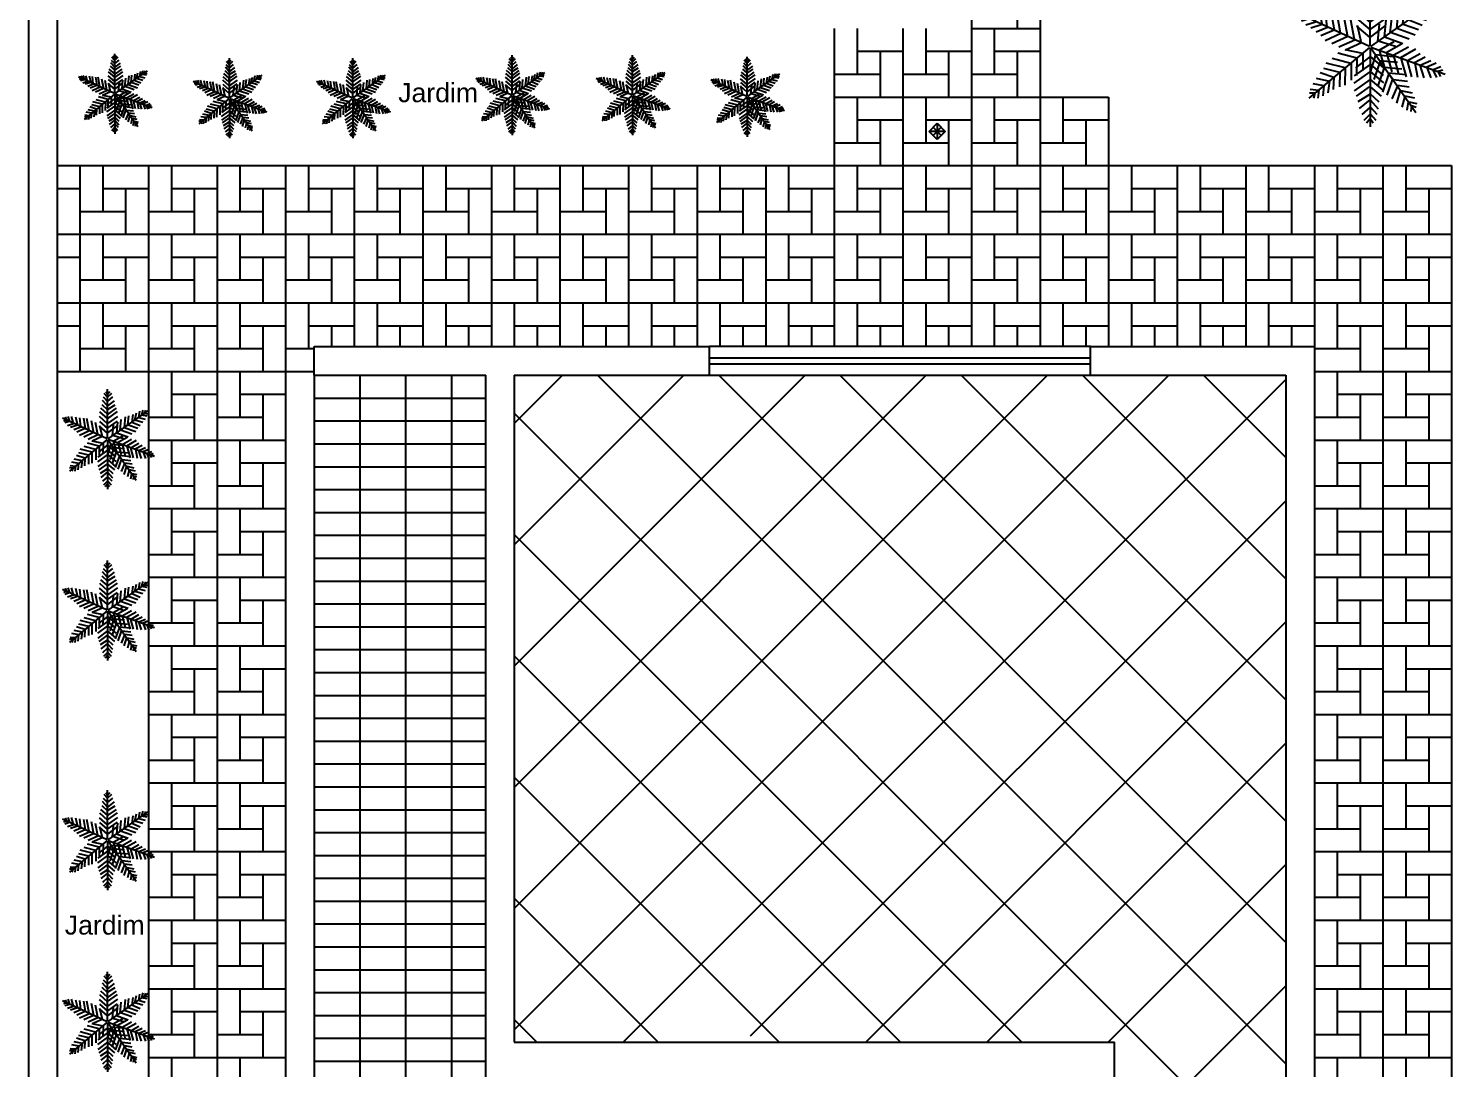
# Model space of a CAD drawing. Extents: x -98.9 to -54.6, y -7.8 to 20.6.
# Drawn here: x -97.09 to -89.62, y 9.03 to 14.49 of the extents above; entities that cross this region are included whole.
import ezdxf

# ---------------------------------------------------------------- set-up
doc = ezdxf.new("R2010")
doc.units = 0
doc.header["$LTSCALE"] = 35
doc.header["$MEASUREMENT"] = 0
doc.layers.get('0').update_dxf_attribs({"linetype": 'CONTINUOUS'})
for name, color, linetype in [('ALVENARIA', 4, 'CONTINUOUS'), ('ARBUSTO', 7, 'CONTINUOUS'), ('ESQUADRIA', 1, 'CONTINUOUS'), ('ESQUADRIA2', 3, 'CONTINUOUS'), ('MURO', 1, 'CONTINUOUS'), ('PISO', 9, 'CONTINUOUS'), ('PISODEC', 8, 'CONTINUOUS'), ('SOLEIRAS', 9, 'CONTINUOUS'), ('TEXTO_01', 1, 'CONTINUOUS'), ('VEGETAÇÃO', 92, 'CONTINUOUS')]:
    doc.layers.add(name, color=color, linetype=linetype)
doc.styles.add('COMODOS', font='arial.ttf')

# ---------------------------------------------------------------- blocks, each defined once
blk = doc.blocks.new('LEAF', base_point=(3271.7, 2217.8))
for p, q in [((3271.7, 2215.2), (3271.7, 1979.5)), ((3271.8, 2165.8), (3224.3, 2131.8)), ((3229.1, 2155.6), (3271.8, 2188.4)), ((3271.8, 2189.5), (3311.3, 2155.6)), ((3271.8, 2188.4), (3271.8, 2187.2)), ((3311.3, 2133), (3271.8, 2166.9)), ((3224.3, 2109.2), (3271.8, 2143.1)), ((3271.8, 2144.3), (3311.3, 2110.4)), ((3271.8, 2120.5), (3224.3, 2086.6)), ((3230.6, 2070.8), (3270.2, 2099.1)), ((3271.8, 2121.7), (3271.8, 2099.1)), ((3271.8, 2121.7), (3271.8, 2121.7)), ((3311.3, 2087.8), (3271.8, 2121.7)), ((3271.8, 2099.1), (3304.2, 2070.8)), ((3271.8, 2076.5), (3235.4, 2053.8)), ((3240.1, 2034.6), (3271.8, 2059.5)), ((3271.8, 2038), (3246.5, 2016.5)), ((3298.7, 2052.7), (3271.8, 2077.6)), ((3271.8, 2059.5), (3295.5, 2033.5)), ((3272.6, 2038), (3272.6, 2036.9)), ((3293.1, 2016.5), (3272.6, 2038)), ((3253.6, 1999.6), (3271.8, 2017.7)), ((3271.8, 2003), (3260.7, 1990.5)), ((3280.5, 1990.5), (3271.8, 2003)), ((3272.6, 2017.7), (3288.4, 1999.6))]:
    blk.add_line(p, q)
blk = doc.blocks.new('ARV5')
at = {"layer": 'ARBUSTO', "xscale": 0.00234666432, "yscale": 0.00234666432, "zscale": 0.003555552}
for rotation in [179.9999999999999, 244.9999999999999, 125, 309.9999999999999, 34.99999999999999, 69.99999999999999]:
    blk.add_blockref('LEAF', (0, -0.0061), dxfattribs=dict(at, rotation=rotation))
blk.add_blockref('LEAF', (0, -0.0061), dxfattribs=at)

msp = doc.modelspace()

# ---------------------------------------------------------------- linework, layer by layer
at = {"layer": 'ALVENARIA'}
for p, q in [((-95.5926, 12.8205), (-93.5176, 12.8205)), ((-95.5926, 12.6705), (-95.5926, 12.8205)), ((-93.5176, 12.6705), (-93.5176, 12.8205)), ((-91.5176, 12.8205), (-90.3426, 12.8205)), ((-91.5176, 12.6705), (-91.5176, 12.8205)), ((-90.3426, 12.8205), (-90.3426, 6.2705)), ((-95.5926, 12.6705), (-94.6926, 12.6705)), ((-94.6926, 8.8205), (-94.6926, 12.6705)), ((-94.5426, 12.6705), (-93.5176, 12.6705)), ((-94.5426, 12.6705), (-94.5426, 9.1705)), ((-91.5176, 12.6705), (-90.4926, 12.6705)), ((-90.4926, 12.6705), (-90.4926, 6.2705)), ((-94.5426, 9.1705), (-91.3926, 9.1705)), ((-91.3926, 8.9205), (-91.3926, 9.1705))]:
    msp.add_line(p, q, dxfattribs=at)
at = {"layer": 'ESQUADRIA'}
for p, q in [((-91.5176, 12.7605), (-93.5176, 12.7605)), ((-93.5176, 12.7305), (-91.5176, 12.7305))]:
    msp.add_line(p, q, dxfattribs=at)
at = {"layer": 'ESQUADRIA2'}
for p, q in [((-91.5176, 12.8205), (-93.5176, 12.8205)), ((-93.5176, 12.6705), (-91.5176, 12.6705))]:
    msp.add_line(p, q, dxfattribs=at)
at = {"layer": 'MURO', "ltscale": 0.035}
for p, q in [((-97.0926, 14.8219), (-97.0926, 2.3205)), ((-96.9426, 14.8219), (-96.9426, 2.3205))]:
    msp.add_line(p, q, dxfattribs=at)
at = {"layer": 'PISO', "ltscale": 0.035}
for p, q in [((-94.5426, 9.2348), (-91.1069, 12.6705)), ((-94.5426, 9.8712), (-91.7433, 12.6705)), ((-94.5426, 10.5076), (-92.3797, 12.6705)), ((-94.5426, 11.144), (-93.0161, 12.6705)), ((-94.5426, 11.7804), (-93.6525, 12.6705)), ((-94.5426, 12.4168), (-94.2889, 12.6705)), ((-94.1058, 12.6705), (-90.4926, 9.0572)), ((-93.9705, 9.1705), (-90.4926, 12.6484)), ((-93.4694, 12.6705), (-90.4926, 9.6936)), ((-92.833, 12.6705), (-90.4926, 10.33)), ((-92.1966, 12.6705), (-90.4926, 10.9664)), ((-91.5603, 12.6705), (-90.4926, 11.6028)), ((-90.9239, 12.6705), (-90.4926, 12.2392)), ((-94.5426, 12.4708), (-90.4926, 8.4208)), ((-93.3018, 9.2028), (-90.4926, 12.012)), ((-94.5426, 11.8344), (-91.8786, 9.1705)), ((-92.6977, 9.1705), (-90.4926, 11.3756)), ((-94.5426, 11.198), (-92.515, 9.1705)), ((-92.0613, 9.1705), (-90.4926, 10.7392)), ((-94.5426, 10.5616), (-93.1514, 9.1705)), ((-91.4249, 9.1705), (-90.4926, 10.1028)), ((-94.5426, 9.9252), (-93.7878, 9.1705)), ((-91.3926, 8.5664), (-90.4926, 9.4664)), ((-94.5426, 9.2888), (-94.4242, 9.1705))]:
    msp.add_line(p, q, dxfattribs=at)
at = {"layer": 'PISODEC', "ltscale": 0.035}
for p, q in [((-92.365, 13.9505), (-92.3226, 13.9929)), ((-92.3226, 13.9505), (-92.3438, 13.9717)), ((-92.3226, 13.9929), (-92.3226, 13.908)), ((-92.3226, 13.9929), (-92.2802, 13.9505)), ((-92.3226, 13.9505), (-92.3014, 13.9717)), ((-92.2802, 13.9505), (-92.365, 13.9505)), ((-92.3226, 13.908), (-92.365, 13.9505)), ((-92.3226, 13.9505), (-92.3438, 13.9293)), ((-92.2802, 13.9505), (-92.3226, 13.908)), ((-92.3226, 13.9505), (-92.3014, 13.9293))]:
    msp.add_line(p, q, dxfattribs=at)
at = {"layer": 'SOLEIRAS', "ltscale": 0.035}
for p, q in [((-92.1426, 14.8505), (-92.1426, 14.4905)), ((-91.7826, 14.8505), (-91.7826, 14.4905)), ((-91.9026, 14.7305), (-91.9026, 14.4905)), ((-92.8626, 14.4905), (-92.8626, 14.1305)), ((-92.7426, 14.4905), (-92.7426, 14.2505)), ((-92.5026, 14.4905), (-92.5026, 14.1305)), ((-92.3826, 14.4905), (-92.3826, 14.2505)), ((-92.1426, 14.4905), (-92.1426, 14.1305)), ((-92.1426, 14.4905), (-91.7826, 14.4905)), ((-92.0226, 14.4905), (-92.0226, 14.2505)), ((-91.7826, 14.4905), (-91.7826, 14.1305)), ((-92.7426, 14.3705), (-92.5026, 14.3705)), ((-92.6226, 14.3705), (-92.6226, 14.1305)), ((-92.3826, 14.3705), (-92.1426, 14.3705)), ((-92.2626, 14.3705), (-92.2626, 14.1305)), ((-92.0226, 14.3705), (-91.7826, 14.3705)), ((-91.9026, 14.3705), (-91.9026, 14.1305)), ((-92.8626, 14.2505), (-92.6226, 14.2505)), ((-92.5026, 14.2505), (-92.2626, 14.2505)), ((-92.1426, 14.2505), (-91.9026, 14.2505)), ((-92.8626, 14.1305), (-92.5026, 14.1305)), ((-92.8626, 14.1305), (-92.8626, 13.7705)), ((-92.7426, 14.1305), (-92.7426, 13.8905)), ((-92.5026, 14.1305), (-92.1426, 14.1305)), ((-92.5026, 14.1305), (-92.5026, 13.7705)), ((-92.3826, 14.1305), (-92.3826, 13.8905)), ((-92.1426, 14.1305), (-92.1426, 13.7705)), ((-92.1426, 14.1305), (-91.7826, 14.1305)), ((-92.0226, 14.1305), (-92.0226, 13.8905)), ((-91.7826, 14.1305), (-91.4226, 14.1305)), ((-91.7826, 14.1305), (-91.7826, 13.7705)), ((-91.6626, 14.1305), (-91.6626, 13.8905)), ((-91.4226, 14.1305), (-91.4226, 13.7705)), ((-92.7426, 14.0105), (-92.5026, 14.0105)), ((-92.6226, 14.0105), (-92.6226, 13.7705)), ((-92.3826, 14.0105), (-92.1426, 14.0105)), ((-92.2626, 14.0105), (-92.2626, 13.7705)), ((-92.0226, 14.0105), (-91.7826, 14.0105)), ((-91.9026, 14.0105), (-91.9026, 13.7705)), ((-91.6626, 14.0105), (-91.4226, 14.0105)), ((-91.5426, 14.0105), (-91.5426, 13.7705)), ((-92.8626, 13.8905), (-92.6226, 13.8905)), ((-92.5026, 13.8905), (-92.2626, 13.8905)), ((-92.1426, 13.8905), (-91.9026, 13.8905)), ((-91.7826, 13.8905), (-91.5426, 13.8905)), ((-96.9426, 13.7705), (-96.8226, 13.7705)), ((-96.8226, 13.7705), (-96.8226, 13.4105)), ((-96.8226, 13.7705), (-96.4626, 13.7705)), ((-96.7026, 13.7705), (-96.7026, 13.5305)), ((-96.4626, 13.7705), (-96.1026, 13.7705)), ((-96.4626, 13.7705), (-96.4626, 13.4105)), ((-96.3426, 13.7705), (-96.3426, 13.5305)), ((-96.1026, 13.7705), (-96.1026, 13.4105)), ((-96.1026, 13.7705), (-95.7426, 13.7705)), ((-95.9826, 13.7705), (-95.9826, 13.5305)), ((-95.7426, 13.7705), (-95.3826, 13.7705)), ((-95.7426, 13.7705), (-95.7426, 13.4105)), ((-95.6226, 13.7705), (-95.6226, 13.5305)), ((-95.3826, 13.7705), (-95.3826, 13.4105)), ((-95.3826, 13.7705), (-95.0226, 13.7705)), ((-95.2626, 13.7705), (-95.2626, 13.5305)), ((-95.0226, 13.7705), (-94.6626, 13.7705)), ((-95.0226, 13.7705), (-95.0226, 13.4105)), ((-94.9026, 13.7705), (-94.9026, 13.5305)), ((-94.6626, 13.7705), (-94.6626, 13.4105)), ((-94.6626, 13.7705), (-94.3026, 13.7705)), ((-94.5426, 13.7705), (-94.5426, 13.5305)), ((-94.3026, 13.7705), (-93.9426, 13.7705)), ((-94.3026, 13.7705), (-94.3026, 13.4105)), ((-94.1826, 13.7705), (-94.1826, 13.5305)), ((-93.9426, 13.7705), (-93.9426, 13.4105)), ((-93.9426, 13.7705), (-93.5826, 13.7705)), ((-93.8226, 13.7705), (-93.8226, 13.5305)), ((-93.5826, 13.7705), (-93.2226, 13.7705)), ((-93.5826, 13.7705), (-93.5826, 13.4105)), ((-93.4626, 13.7705), (-93.4626, 13.5305)), ((-93.2226, 13.7705), (-93.2226, 13.4105)), ((-93.2226, 13.7705), (-92.8626, 13.7705)), ((-93.1026, 13.7705), (-93.1026, 13.5305)), ((-92.8626, 13.7705), (-92.5026, 13.7705)), ((-92.8626, 13.7705), (-92.8626, 13.4105)), ((-92.7426, 13.7705), (-92.7426, 13.5305)), ((-92.5026, 13.7705), (-92.5026, 13.4105)), ((-92.5026, 13.7705), (-92.1426, 13.7705)), ((-92.3826, 13.7705), (-92.3826, 13.5305)), ((-92.1426, 13.7705), (-91.7826, 13.7705)), ((-92.1426, 13.7705), (-92.1426, 13.4105)), ((-92.0226, 13.7705), (-92.0226, 13.5305)), ((-91.7826, 13.7705), (-91.7826, 13.4105)), ((-91.7826, 13.7705), (-91.4226, 13.7705)), ((-91.6626, 13.7705), (-91.6626, 13.5305)), ((-91.4226, 13.7705), (-91.0626, 13.7705)), ((-91.4226, 13.7705), (-91.4226, 13.4105)), ((-91.3026, 13.7705), (-91.3026, 13.5305)), ((-91.0626, 13.7705), (-91.0626, 13.4105)), ((-91.0626, 13.7705), (-90.7026, 13.7705)), ((-90.9426, 13.7705), (-90.9426, 13.5305)), ((-90.7026, 13.7705), (-90.3426, 13.7705)), ((-90.7026, 13.7705), (-90.7026, 13.4105)), ((-90.5826, 13.7705), (-90.5826, 13.5305)), ((-90.3426, 13.7705), (-89.9826, 13.7705)), ((-90.3426, 13.7705), (-90.3426, 13.4105)), ((-90.2226, 13.7705), (-90.2226, 13.5305)), ((-89.9826, 13.7705), (-89.9826, 13.4105)), ((-89.9826, 13.7705), (-89.6226, 13.7705)), ((-89.8626, 13.7705), (-89.8626, 13.5305)), ((-89.6226, 13.7705), (-89.6226, 13.4105)), ((-96.9426, 13.6505), (-96.8226, 13.6505)), ((-96.7026, 13.6505), (-96.4626, 13.6505)), ((-96.5826, 13.6505), (-96.5826, 13.4105)), ((-96.3426, 13.6505), (-96.1026, 13.6505)), ((-96.2226, 13.6505), (-96.2226, 13.4105)), ((-95.9826, 13.6505), (-95.7426, 13.6505)), ((-95.8626, 13.6505), (-95.8626, 13.4105)), ((-95.6226, 13.6505), (-95.3826, 13.6505)), ((-95.5026, 13.6505), (-95.5026, 13.4105)), ((-95.2626, 13.6505), (-95.0226, 13.6505)), ((-95.1426, 13.6505), (-95.1426, 13.4105)), ((-94.9026, 13.6505), (-94.6626, 13.6505)), ((-94.7826, 13.6505), (-94.7826, 13.4105)), ((-94.5426, 13.6505), (-94.3026, 13.6505)), ((-94.4226, 13.6505), (-94.4226, 13.4105)), ((-94.1826, 13.6505), (-93.9426, 13.6505)), ((-94.0626, 13.6505), (-94.0626, 13.4105)), ((-93.8226, 13.6505), (-93.5826, 13.6505)), ((-93.7026, 13.6505), (-93.7026, 13.4105)), ((-93.4626, 13.6505), (-93.2226, 13.6505)), ((-93.3426, 13.6505), (-93.3426, 13.4105)), ((-93.1026, 13.6505), (-92.8626, 13.6505)), ((-92.9826, 13.6505), (-92.9826, 13.4105)), ((-92.7426, 13.6505), (-92.5026, 13.6505)), ((-92.6226, 13.6505), (-92.6226, 13.4105)), ((-92.3826, 13.6505), (-92.1426, 13.6505)), ((-92.2626, 13.6505), (-92.2626, 13.4105)), ((-92.0226, 13.6505), (-91.7826, 13.6505)), ((-91.9026, 13.6505), (-91.9026, 13.4105)), ((-91.6626, 13.6505), (-91.4226, 13.6505)), ((-91.5426, 13.6505), (-91.5426, 13.4105)), ((-91.3026, 13.6505), (-91.0626, 13.6505)), ((-91.1826, 13.6505), (-91.1826, 13.4105)), ((-90.9426, 13.6505), (-90.7026, 13.6505)), ((-90.8226, 13.6505), (-90.8226, 13.4105)), ((-90.5826, 13.6505), (-90.3426, 13.6505)), ((-90.4626, 13.6505), (-90.4626, 13.4105)), ((-90.2226, 13.6505), (-89.9826, 13.6505)), ((-90.1026, 13.6505), (-90.1026, 13.4105)), ((-89.8626, 13.6505), (-89.6226, 13.6505)), ((-89.7426, 13.6505), (-89.7426, 13.4105)), ((-96.8226, 13.5305), (-96.5826, 13.5305)), ((-96.4626, 13.5305), (-96.2226, 13.5305)), ((-96.1026, 13.5305), (-95.8626, 13.5305)), ((-95.7426, 13.5305), (-95.5026, 13.5305)), ((-95.3826, 13.5305), (-95.1426, 13.5305)), ((-95.0226, 13.5305), (-94.7826, 13.5305)), ((-94.6626, 13.5305), (-94.4226, 13.5305)), ((-94.3026, 13.5305), (-94.0626, 13.5305)), ((-93.9426, 13.5305), (-93.7026, 13.5305)), ((-93.5826, 13.5305), (-93.3426, 13.5305)), ((-93.2226, 13.5305), (-92.9826, 13.5305)), ((-92.8626, 13.5305), (-92.6226, 13.5305)), ((-92.5026, 13.5305), (-92.2626, 13.5305)), ((-92.1426, 13.5305), (-91.9026, 13.5305)), ((-91.7826, 13.5305), (-91.5426, 13.5305)), ((-91.4226, 13.5305), (-91.1826, 13.5305)), ((-91.0626, 13.5305), (-90.8226, 13.5305)), ((-90.7026, 13.5305), (-90.4626, 13.5305)), ((-90.3426, 13.5305), (-90.1026, 13.5305)), ((-89.9826, 13.5305), (-89.7426, 13.5305)), ((-96.9426, 13.4105), (-96.8226, 13.4105)), ((-96.8226, 13.4105), (-96.8226, 13.0505)), ((-96.8226, 13.4105), (-96.4626, 13.4105)), ((-96.7026, 13.4105), (-96.7026, 13.1705)), ((-96.4626, 13.4105), (-96.1026, 13.4105)), ((-96.4626, 13.4105), (-96.4626, 13.0505)), ((-96.3426, 13.4105), (-96.3426, 13.1705)), ((-96.1026, 13.4105), (-96.1026, 13.0505)), ((-96.1026, 13.4105), (-95.7426, 13.4105)), ((-95.9826, 13.4105), (-95.9826, 13.1705)), ((-95.7426, 13.4105), (-95.3826, 13.4105)), ((-95.7426, 13.4105), (-95.7426, 13.0505)), ((-95.6226, 13.4105), (-95.6226, 13.1705)), ((-95.3826, 13.4105), (-95.3826, 13.0505)), ((-95.3826, 13.4105), (-95.0226, 13.4105)), ((-95.2626, 13.4105), (-95.2626, 13.1705)), ((-95.0226, 13.4105), (-94.6626, 13.4105)), ((-95.0226, 13.4105), (-95.0226, 13.0505)), ((-94.9026, 13.4105), (-94.9026, 13.1705)), ((-94.6626, 13.4105), (-94.6626, 13.0505)), ((-94.6626, 13.4105), (-94.3026, 13.4105)), ((-94.5426, 13.4105), (-94.5426, 13.1705)), ((-94.3026, 13.4105), (-93.9426, 13.4105)), ((-94.3026, 13.4105), (-94.3026, 13.0505)), ((-94.1826, 13.4105), (-94.1826, 13.1705)), ((-93.9426, 13.4105), (-93.9426, 13.0505)), ((-93.9426, 13.4105), (-93.5826, 13.4105)), ((-93.8226, 13.4105), (-93.8226, 13.1705)), ((-93.5826, 13.4105), (-93.2226, 13.4105)), ((-93.5826, 13.4105), (-93.5826, 13.0505)), ((-93.4626, 13.4105), (-93.4626, 13.1705)), ((-93.2226, 13.4105), (-93.2226, 13.0505)), ((-93.2226, 13.4105), (-92.8626, 13.4105)), ((-93.1026, 13.4105), (-93.1026, 13.1705)), ((-92.8626, 13.4105), (-92.5026, 13.4105)), ((-92.8626, 13.4105), (-92.8626, 13.0505)), ((-92.7426, 13.4105), (-92.7426, 13.1705)), ((-92.5026, 13.4105), (-92.5026, 13.0505)), ((-92.5026, 13.4105), (-92.1426, 13.4105)), ((-92.3826, 13.4105), (-92.3826, 13.1705)), ((-92.1426, 13.4105), (-91.7826, 13.4105)), ((-92.1426, 13.4105), (-92.1426, 13.0505)), ((-92.0226, 13.4105), (-92.0226, 13.1705)), ((-91.7826, 13.4105), (-91.7826, 13.0505)), ((-91.7826, 13.4105), (-91.4226, 13.4105)), ((-91.6626, 13.4105), (-91.6626, 13.1705)), ((-91.4226, 13.4105), (-91.0626, 13.4105)), ((-91.4226, 13.4105), (-91.4226, 13.0505)), ((-91.3026, 13.4105), (-91.3026, 13.1705)), ((-91.0626, 13.4105), (-91.0626, 13.0505)), ((-91.0626, 13.4105), (-90.7026, 13.4105)), ((-90.9426, 13.4105), (-90.9426, 13.1705)), ((-90.7026, 13.4105), (-90.3426, 13.4105)), ((-90.7026, 13.4105), (-90.7026, 13.0505)), ((-90.5826, 13.4105), (-90.5826, 13.1705)), ((-90.3426, 13.4105), (-89.9826, 13.4105)), ((-90.3426, 13.4105), (-90.3426, 13.0505)), ((-90.2226, 13.4105), (-90.2226, 13.1705)), ((-89.9826, 13.4105), (-89.9826, 13.0505)), ((-89.9826, 13.4105), (-89.6226, 13.4105)), ((-89.8626, 13.4105), (-89.8626, 13.1705)), ((-89.6226, 13.4105), (-89.6226, 13.0505)), ((-96.9426, 13.2905), (-96.8226, 13.2905)), ((-96.7026, 13.2905), (-96.4626, 13.2905)), ((-96.5826, 13.2905), (-96.5826, 13.0505)), ((-96.3426, 13.2905), (-96.1026, 13.2905)), ((-96.2226, 13.2905), (-96.2226, 13.0505)), ((-95.9826, 13.2905), (-95.7426, 13.2905)), ((-95.8626, 13.2905), (-95.8626, 13.0505)), ((-95.6226, 13.2905), (-95.3826, 13.2905)), ((-95.5026, 13.2905), (-95.5026, 13.0505)), ((-95.2626, 13.2905), (-95.0226, 13.2905)), ((-95.1426, 13.2905), (-95.1426, 13.0505)), ((-94.9026, 13.2905), (-94.6626, 13.2905)), ((-94.7826, 13.2905), (-94.7826, 13.0505)), ((-94.5426, 13.2905), (-94.3026, 13.2905)), ((-94.4226, 13.2905), (-94.4226, 13.0505)), ((-94.1826, 13.2905), (-93.9426, 13.2905)), ((-94.0626, 13.2905), (-94.0626, 13.0505)), ((-93.8226, 13.2905), (-93.5826, 13.2905)), ((-93.7026, 13.2905), (-93.7026, 13.0505)), ((-93.4626, 13.2905), (-93.2226, 13.2905)), ((-93.3426, 13.2905), (-93.3426, 13.0505)), ((-93.1026, 13.2905), (-92.8626, 13.2905)), ((-92.9826, 13.2905), (-92.9826, 13.0505)), ((-92.7426, 13.2905), (-92.5026, 13.2905)), ((-92.6226, 13.2905), (-92.6226, 13.0505)), ((-92.3826, 13.2905), (-92.1426, 13.2905)), ((-92.2626, 13.2905), (-92.2626, 13.0505)), ((-92.0226, 13.2905), (-91.7826, 13.2905)), ((-91.9026, 13.2905), (-91.9026, 13.0505)), ((-91.6626, 13.2905), (-91.4226, 13.2905)), ((-91.5426, 13.2905), (-91.5426, 13.0505)), ((-91.3026, 13.2905), (-91.0626, 13.2905)), ((-91.1826, 13.2905), (-91.1826, 13.0505)), ((-90.9426, 13.2905), (-90.7026, 13.2905)), ((-90.8226, 13.2905), (-90.8226, 13.0505)), ((-90.5826, 13.2905), (-90.3426, 13.2905)), ((-90.4626, 13.2905), (-90.4626, 13.0505)), ((-90.2226, 13.2905), (-89.9826, 13.2905)), ((-90.1026, 13.2905), (-90.1026, 13.0505)), ((-89.8626, 13.2905), (-89.6226, 13.2905)), ((-89.7426, 13.2905), (-89.7426, 13.0505)), ((-96.8226, 13.1705), (-96.5826, 13.1705)), ((-96.4626, 13.1705), (-96.2226, 13.1705)), ((-96.1026, 13.1705), (-95.8626, 13.1705)), ((-95.7426, 13.1705), (-95.5026, 13.1705)), ((-95.3826, 13.1705), (-95.1426, 13.1705)), ((-95.0226, 13.1705), (-94.7826, 13.1705)), ((-94.6626, 13.1705), (-94.4226, 13.1705)), ((-94.3026, 13.1705), (-94.0626, 13.1705)), ((-93.9426, 13.1705), (-93.7026, 13.1705)), ((-93.5826, 13.1705), (-93.3426, 13.1705)), ((-93.2226, 13.1705), (-92.9826, 13.1705)), ((-92.8626, 13.1705), (-92.6226, 13.1705)), ((-92.5026, 13.1705), (-92.2626, 13.1705)), ((-92.1426, 13.1705), (-91.9026, 13.1705)), ((-91.7826, 13.1705), (-91.5426, 13.1705)), ((-91.4226, 13.1705), (-91.1826, 13.1705)), ((-91.0626, 13.1705), (-90.8226, 13.1705)), ((-90.7026, 13.1705), (-90.4626, 13.1705)), ((-90.3426, 13.1705), (-90.1026, 13.1705)), ((-89.9826, 13.1705), (-89.7426, 13.1705)), ((-96.9426, 13.0505), (-96.8226, 13.0505)), ((-96.8226, 13.0505), (-96.8226, 12.6905)), ((-96.8226, 13.0505), (-96.4626, 13.0505)), ((-96.7026, 13.0505), (-96.7026, 12.8105)), ((-96.4626, 13.0505), (-96.1026, 13.0505)), ((-96.4626, 13.0505), (-96.4626, 12.6905)), ((-96.3426, 13.0505), (-96.3426, 12.8105)), ((-96.1026, 13.0505), (-96.1026, 12.6905)), ((-96.1026, 13.0505), (-95.7426, 13.0505)), ((-95.9826, 13.0505), (-95.9826, 12.8105)), ((-95.7426, 13.0505), (-95.3826, 13.0505)), ((-95.7426, 13.0505), (-95.7426, 12.6905)), ((-95.6226, 13.0505), (-95.6226, 12.8105)), ((-95.3826, 13.0505), (-95.3826, 12.8205)), ((-95.3826, 13.0505), (-95.0226, 13.0505)), ((-95.2626, 13.0505), (-95.2626, 12.8205)), ((-95.0226, 13.0505), (-94.6626, 13.0505)), ((-95.0226, 13.0505), (-95.0226, 12.8205)), ((-94.9026, 13.0505), (-94.9026, 12.8205)), ((-94.6626, 13.0505), (-94.6626, 12.8205)), ((-94.6626, 13.0505), (-94.3026, 13.0505)), ((-94.5426, 13.0505), (-94.5426, 12.8205)), ((-94.3026, 13.0505), (-93.9426, 13.0505)), ((-94.3026, 13.0505), (-94.3026, 12.8205)), ((-94.1826, 13.0505), (-94.1826, 12.8205)), ((-93.9426, 13.0505), (-93.9426, 12.8205)), ((-93.9426, 13.0505), (-93.5826, 13.0505)), ((-93.8226, 13.0505), (-93.8226, 12.8205)), ((-93.5826, 13.0505), (-93.2226, 13.0505)), ((-93.5826, 13.0505), (-93.5826, 12.8205)), ((-93.4626, 13.0505), (-93.4626, 12.8205)), ((-93.2226, 13.0505), (-93.2226, 12.8205)), ((-93.2226, 13.0505), (-92.8626, 13.0505)), ((-93.1026, 13.0505), (-93.1026, 12.8205)), ((-92.8626, 13.0505), (-92.5026, 13.0505)), ((-92.8626, 13.0505), (-92.8626, 12.8205)), ((-92.7426, 13.0505), (-92.7426, 12.8205)), ((-92.5026, 13.0505), (-92.5026, 12.8205)), ((-92.5026, 13.0505), (-92.1426, 13.0505)), ((-92.3826, 13.0505), (-92.3826, 12.8205)), ((-92.1426, 13.0505), (-91.7826, 13.0505)), ((-92.1426, 13.0505), (-92.1426, 12.8205)), ((-92.0226, 13.0505), (-92.0226, 12.8205)), ((-91.7826, 13.0505), (-91.7826, 12.8205)), ((-91.7826, 13.0505), (-91.4226, 13.0505)), ((-91.6626, 13.0505), (-91.6626, 12.8205)), ((-91.4226, 13.0505), (-91.0626, 13.0505)), ((-91.4226, 13.0505), (-91.4226, 12.8205)), ((-91.3026, 13.0505), (-91.3026, 12.8205)), ((-91.0626, 13.0505), (-91.0626, 12.8205)), ((-91.0626, 13.0505), (-90.7026, 13.0505)), ((-90.9426, 13.0505), (-90.9426, 12.8205)), ((-90.7026, 13.0505), (-90.3426, 13.0505)), ((-90.7026, 13.0505), (-90.7026, 12.8205)), ((-90.5826, 13.0505), (-90.5826, 12.8205)), ((-90.3426, 13.0505), (-89.9826, 13.0505)), ((-90.3426, 13.0505), (-90.3426, 12.8205)), ((-90.2226, 13.0505), (-90.2226, 12.8105)), ((-89.9826, 13.0505), (-89.9826, 12.6905)), ((-89.9826, 13.0505), (-89.6226, 13.0505)), ((-89.8626, 13.0505), (-89.8626, 12.8105)), ((-89.6226, 13.0505), (-89.6226, 12.6905)), ((-96.9426, 12.9305), (-96.8226, 12.9305)), ((-96.7026, 12.9305), (-96.4626, 12.9305)), ((-96.5826, 12.9305), (-96.5826, 12.6905)), ((-96.3426, 12.9305), (-96.1026, 12.9305)), ((-96.2226, 12.9305), (-96.2226, 12.6905)), ((-95.9826, 12.9305), (-95.7426, 12.9305)), ((-95.8626, 12.9305), (-95.8626, 12.6905)), ((-95.6226, 12.9305), (-95.3826, 12.9305)), ((-95.5026, 12.9305), (-95.5026, 12.8205)), ((-95.2626, 12.9305), (-95.0226, 12.9305)), ((-95.1426, 12.9305), (-95.1426, 12.8205)), ((-94.9026, 12.9305), (-94.6626, 12.9305)), ((-94.7826, 12.9305), (-94.7826, 12.8205)), ((-94.5426, 12.9305), (-94.3026, 12.9305)), ((-94.4226, 12.9305), (-94.4226, 12.8205)), ((-94.1826, 12.9305), (-93.9426, 12.9305)), ((-94.0626, 12.9305), (-94.0626, 12.8205)), ((-93.8226, 12.9305), (-93.5826, 12.9305)), ((-93.7026, 12.9305), (-93.7026, 12.8205)), ((-93.4626, 12.9305), (-93.2226, 12.9305)), ((-93.3426, 12.9305), (-93.3426, 12.8205)), ((-93.1026, 12.9305), (-92.8626, 12.9305)), ((-92.9826, 12.9305), (-92.9826, 12.8205)), ((-92.7426, 12.9305), (-92.5026, 12.9305)), ((-92.6226, 12.9305), (-92.6226, 12.8205)), ((-92.3826, 12.9305), (-92.1426, 12.9305)), ((-92.2626, 12.9305), (-92.2626, 12.8205)), ((-92.0226, 12.9305), (-91.7826, 12.9305)), ((-91.9026, 12.9305), (-91.9026, 12.8205)), ((-91.6626, 12.9305), (-91.4226, 12.9305)), ((-91.5426, 12.9305), (-91.5426, 12.8205)), ((-91.3026, 12.9305), (-91.0626, 12.9305)), ((-91.1826, 12.9305), (-91.1826, 12.8205)), ((-90.9426, 12.9305), (-90.7026, 12.9305)), ((-90.8226, 12.9305), (-90.8226, 12.8205)), ((-90.5826, 12.9305), (-90.3426, 12.9305)), ((-90.4626, 12.9305), (-90.4626, 12.8205)), ((-90.2226, 12.9305), (-89.9826, 12.9305)), ((-90.1026, 12.9305), (-90.1026, 12.6905)), ((-89.8626, 12.9305), (-89.6226, 12.9305)), ((-89.7426, 12.9305), (-89.7426, 12.6905)), ((-96.8226, 12.8105), (-96.5826, 12.8105)), ((-96.4626, 12.8105), (-96.2226, 12.8105)), ((-96.1026, 12.8105), (-95.8626, 12.8105)), ((-95.7426, 12.8105), (-95.5926, 12.8105)), ((-90.3426, 12.8105), (-90.1026, 12.8105)), ((-89.9826, 12.8105), (-89.7426, 12.8105)), ((-96.9426, 12.6905), (-96.8226, 12.6905)), ((-96.8226, 12.6905), (-96.4626, 12.6905)), ((-96.4626, 12.6905), (-96.1026, 12.6905)), ((-96.4626, 12.6905), (-96.4626, 12.3305)), ((-96.3426, 12.6905), (-96.3426, 12.4505)), ((-96.1026, 12.6905), (-95.7426, 12.6905)), ((-96.1026, 12.6905), (-96.1026, 12.3305)), ((-95.9826, 12.6905), (-95.9826, 12.4505)), ((-95.7426, 12.6905), (-95.5926, 12.6905)), ((-95.7426, 12.6905), (-95.7426, 12.3305)), ((-95.5926, 12.6705), (-95.5926, 2.3205)), ((-95.3526, 12.6705), (-95.3526, 2.3205)), ((-95.1126, 12.6705), (-95.1126, 2.3205)), ((-94.8726, 12.6705), (-94.8726, 2.3205)), ((-90.3426, 12.6905), (-89.9826, 12.6905)), ((-90.2226, 12.6905), (-90.2226, 12.4505)), ((-89.9826, 12.6905), (-89.9826, 12.3305)), ((-89.9826, 12.6905), (-89.6226, 12.6905)), ((-89.8626, 12.6905), (-89.8626, 12.4505)), ((-89.6226, 12.6905), (-89.6226, 12.3305)), ((-96.3426, 12.5705), (-96.1026, 12.5705)), ((-96.2226, 12.5705), (-96.2226, 12.3305)), ((-95.9826, 12.5705), (-95.7426, 12.5705)), ((-95.8626, 12.5705), (-95.8626, 12.3305)), ((-95.5926, 12.5505), (-94.6926, 12.5505)), ((-90.2226, 12.5705), (-89.9826, 12.5705)), ((-90.1026, 12.5705), (-90.1026, 12.3305)), ((-89.8626, 12.5705), (-89.6226, 12.5705)), ((-89.7426, 12.5705), (-89.7426, 12.3305)), ((-96.4626, 12.4505), (-96.2226, 12.4505)), ((-96.1026, 12.4505), (-95.8626, 12.4505)), ((-95.5926, 12.4305), (-94.6926, 12.4305)), ((-90.3426, 12.4505), (-90.1026, 12.4505)), ((-89.9826, 12.4505), (-89.7426, 12.4505)), ((-96.4626, 12.3305), (-96.4626, 11.9705)), ((-96.4626, 12.3305), (-96.1026, 12.3305)), ((-96.3426, 12.3305), (-96.3426, 12.0905)), ((-96.1026, 12.3305), (-95.7426, 12.3305)), ((-96.1026, 12.3305), (-96.1026, 11.9705)), ((-95.9826, 12.3305), (-95.9826, 12.0905)), ((-95.7426, 12.3305), (-95.7426, 11.9705)), ((-90.3426, 12.3305), (-89.9826, 12.3305)), ((-90.2226, 12.3305), (-90.2226, 12.0905)), ((-89.9826, 12.3305), (-89.6226, 12.3305)), ((-89.9826, 12.3305), (-89.9826, 11.9705)), ((-89.8626, 12.3305), (-89.8626, 12.0905)), ((-89.6226, 12.3305), (-89.6226, 11.9705)), ((-95.5926, 12.3105), (-94.6926, 12.3105)), ((-96.3426, 12.2105), (-96.1026, 12.2105)), ((-96.2226, 12.2105), (-96.2226, 11.9705)), ((-95.9826, 12.2105), (-95.7426, 12.2105)), ((-95.8626, 12.2105), (-95.8626, 11.9705)), ((-95.5926, 12.1905), (-94.6926, 12.1905)), ((-90.2226, 12.2105), (-89.9826, 12.2105)), ((-90.1026, 12.2105), (-90.1026, 11.9705)), ((-89.8626, 12.2105), (-89.6226, 12.2105)), ((-89.7426, 12.2105), (-89.7426, 11.9705)), ((-96.4626, 12.0905), (-96.2226, 12.0905)), ((-96.1026, 12.0905), (-95.8626, 12.0905)), ((-95.5926, 12.0705), (-94.6926, 12.0705)), ((-90.3426, 12.0905), (-90.1026, 12.0905)), ((-89.9826, 12.0905), (-89.7426, 12.0905)), ((-96.4626, 11.9705), (-96.1026, 11.9705)), ((-96.4626, 11.9705), (-96.4626, 11.6105)), ((-96.3426, 11.9705), (-96.3426, 11.7305)), ((-96.1026, 11.9705), (-95.7426, 11.9705)), ((-96.1026, 11.9705), (-96.1026, 11.6105)), ((-95.9826, 11.9705), (-95.9826, 11.7305)), ((-95.7426, 11.9705), (-95.7426, 11.6105)), ((-90.3426, 11.9705), (-89.9826, 11.9705)), ((-90.2226, 11.9705), (-90.2226, 11.7305)), ((-89.9826, 11.9705), (-89.6226, 11.9705)), ((-89.9826, 11.9705), (-89.9826, 11.6105)), ((-89.8626, 11.9705), (-89.8626, 11.7305)), ((-89.6226, 11.9705), (-89.6226, 11.6105)), ((-95.5926, 11.9505), (-94.6926, 11.9505)), ((-96.3426, 11.8505), (-96.1026, 11.8505)), ((-96.2226, 11.8505), (-96.2226, 11.6105)), ((-95.9826, 11.8505), (-95.7426, 11.8505)), ((-95.8626, 11.8505), (-95.8626, 11.6105)), ((-95.5926, 11.8305), (-94.6926, 11.8305)), ((-90.2226, 11.8505), (-89.9826, 11.8505)), ((-90.1026, 11.8505), (-90.1026, 11.6105)), ((-89.8626, 11.8505), (-89.6226, 11.8505)), ((-89.7426, 11.8505), (-89.7426, 11.6105)), ((-96.4626, 11.7305), (-96.2226, 11.7305)), ((-96.1026, 11.7305), (-95.8626, 11.7305)), ((-90.3426, 11.7305), (-90.1026, 11.7305)), ((-89.9826, 11.7305), (-89.7426, 11.7305)), ((-95.5926, 11.7105), (-94.6926, 11.7105)), ((-96.4626, 11.6105), (-96.4626, 11.2505)), ((-96.4626, 11.6105), (-96.1026, 11.6105)), ((-96.3426, 11.6105), (-96.3426, 11.3705)), ((-96.1026, 11.6105), (-95.7426, 11.6105)), ((-96.1026, 11.6105), (-96.1026, 11.2505)), ((-95.9826, 11.6105), (-95.9826, 11.3705)), ((-95.7426, 11.6105), (-95.7426, 11.2505)), ((-95.5926, 11.5905), (-94.6926, 11.5905)), ((-90.3426, 11.6105), (-89.9826, 11.6105)), ((-90.2226, 11.6105), (-90.2226, 11.3705)), ((-89.9826, 11.6105), (-89.6226, 11.6105)), ((-89.9826, 11.6105), (-89.9826, 11.2505)), ((-89.8626, 11.6105), (-89.8626, 11.3705)), ((-89.6226, 11.6105), (-89.6226, 11.2505)), ((-96.3426, 11.4905), (-96.1026, 11.4905)), ((-96.2226, 11.4905), (-96.2226, 11.2505)), ((-95.9826, 11.4905), (-95.7426, 11.4905)), ((-95.8626, 11.4905), (-95.8626, 11.2505)), ((-95.5926, 11.4705), (-94.6926, 11.4705)), ((-90.2226, 11.4905), (-89.9826, 11.4905)), ((-90.1026, 11.4905), (-90.1026, 11.2505)), ((-89.8626, 11.4905), (-89.6226, 11.4905)), ((-89.7426, 11.4905), (-89.7426, 11.2505)), ((-96.4626, 11.3705), (-96.2226, 11.3705)), ((-96.1026, 11.3705), (-95.8626, 11.3705)), ((-90.3426, 11.3705), (-90.1026, 11.3705)), ((-89.9826, 11.3705), (-89.7426, 11.3705)), ((-95.5926, 11.3505), (-94.6926, 11.3505)), ((-96.4626, 11.2505), (-96.1026, 11.2505)), ((-96.4626, 11.2505), (-96.4626, 10.8905)), ((-96.3426, 11.2505), (-96.3426, 11.0105)), ((-96.1026, 11.2505), (-95.7426, 11.2505)), ((-96.1026, 11.2505), (-96.1026, 10.8905)), ((-95.9826, 11.2505), (-95.9826, 11.0105)), ((-95.7426, 11.2505), (-95.7426, 10.8905)), ((-95.5926, 11.2305), (-94.6926, 11.2305)), ((-90.3426, 11.2505), (-89.9826, 11.2505)), ((-90.2226, 11.2505), (-90.2226, 11.0105)), ((-89.9826, 11.2505), (-89.6226, 11.2505)), ((-89.9826, 11.2505), (-89.9826, 10.8905)), ((-89.8626, 11.2505), (-89.8626, 11.0105)), ((-89.6226, 11.2505), (-89.6226, 10.8905)), ((-96.3426, 11.1305), (-96.1026, 11.1305)), ((-96.2226, 11.1305), (-96.2226, 10.8905)), ((-95.9826, 11.1305), (-95.7426, 11.1305)), ((-95.8626, 11.1305), (-95.8626, 10.8905)), ((-90.2226, 11.1305), (-89.9826, 11.1305)), ((-90.1026, 11.1305), (-90.1026, 10.8905)), ((-89.8626, 11.1305), (-89.6226, 11.1305)), ((-89.7426, 11.1305), (-89.7426, 10.8905)), ((-95.5926, 11.1105), (-94.6926, 11.1105)), ((-96.4626, 11.0105), (-96.2226, 11.0105)), ((-96.1026, 11.0105), (-95.8626, 11.0105)), ((-95.5926, 10.9905), (-94.6926, 10.9905)), ((-90.3426, 11.0105), (-90.1026, 11.0105)), ((-89.9826, 11.0105), (-89.7426, 11.0105)), ((-96.4626, 10.8905), (-96.4626, 10.5305)), ((-96.4626, 10.8905), (-96.1026, 10.8905)), ((-96.3426, 10.8905), (-96.3426, 10.6505)), ((-96.1026, 10.8905), (-95.7426, 10.8905)), ((-96.1026, 10.8905), (-96.1026, 10.5305)), ((-95.9826, 10.8905), (-95.9826, 10.6505)), ((-95.7426, 10.8905), (-95.7426, 10.5305)), ((-95.5926, 10.8705), (-94.6926, 10.8705)), ((-90.3426, 10.8905), (-89.9826, 10.8905)), ((-90.2226, 10.8905), (-90.2226, 10.6505)), ((-89.9826, 10.8905), (-89.6226, 10.8905)), ((-89.9826, 10.8905), (-89.9826, 10.5305)), ((-89.8626, 10.8905), (-89.8626, 10.6505)), ((-89.6226, 10.8905), (-89.6226, 10.5305)), ((-96.3426, 10.7705), (-96.1026, 10.7705)), ((-96.2226, 10.7705), (-96.2226, 10.5305)), ((-95.9826, 10.7705), (-95.7426, 10.7705)), ((-95.8626, 10.7705), (-95.8626, 10.5305)), ((-90.2226, 10.7705), (-89.9826, 10.7705)), ((-90.1026, 10.7705), (-90.1026, 10.5305)), ((-89.8626, 10.7705), (-89.6226, 10.7705)), ((-89.7426, 10.7705), (-89.7426, 10.5305)), ((-95.5926, 10.7505), (-94.6926, 10.7505)), ((-96.4626, 10.6505), (-96.2226, 10.6505)), ((-96.1026, 10.6505), (-95.8626, 10.6505)), ((-95.5926, 10.6305), (-94.6926, 10.6305)), ((-90.3426, 10.6505), (-90.1026, 10.6505)), ((-89.9826, 10.6505), (-89.7426, 10.6505)), ((-96.4626, 10.5305), (-96.1026, 10.5305)), ((-96.4626, 10.5305), (-96.4626, 10.1705)), ((-96.3426, 10.5305), (-96.3426, 10.2905)), ((-96.1026, 10.5305), (-95.7426, 10.5305)), ((-96.1026, 10.5305), (-96.1026, 10.1705)), ((-95.9826, 10.5305), (-95.9826, 10.2905)), ((-95.7426, 10.5305), (-95.7426, 10.1705)), ((-95.5926, 10.5105), (-94.6926, 10.5105)), ((-90.3426, 10.5305), (-89.9826, 10.5305)), ((-90.2226, 10.5305), (-90.2226, 10.2905)), ((-89.9826, 10.5305), (-89.6226, 10.5305)), ((-89.9826, 10.5305), (-89.9826, 10.1705)), ((-89.8626, 10.5305), (-89.8626, 10.2905)), ((-89.6226, 10.5305), (-89.6226, 10.1705)), ((-96.3426, 10.4105), (-96.1026, 10.4105)), ((-96.2226, 10.4105), (-96.2226, 10.1705)), ((-95.9826, 10.4105), (-95.7426, 10.4105)), ((-95.8626, 10.4105), (-95.8626, 10.1705)), ((-95.5926, 10.3905), (-94.6926, 10.3905)), ((-90.2226, 10.4105), (-89.9826, 10.4105)), ((-90.1026, 10.4105), (-90.1026, 10.1705)), ((-89.8626, 10.4105), (-89.6226, 10.4105)), ((-89.7426, 10.4105), (-89.7426, 10.1705)), ((-96.4626, 10.2905), (-96.2226, 10.2905)), ((-96.1026, 10.2905), (-95.8626, 10.2905)), ((-95.5926, 10.2705), (-94.6926, 10.2705)), ((-90.3426, 10.2905), (-90.1026, 10.2905)), ((-89.9826, 10.2905), (-89.7426, 10.2905)), ((-96.4626, 10.1705), (-96.4626, 9.8105)), ((-96.4626, 10.1705), (-96.1026, 10.1705)), ((-96.3426, 10.1705), (-96.3426, 9.9305)), ((-96.1026, 10.1705), (-95.7426, 10.1705)), ((-96.1026, 10.1705), (-96.1026, 9.8105)), ((-95.9826, 10.1705), (-95.9826, 9.9305)), ((-95.7426, 10.1705), (-95.7426, 9.8105)), ((-90.3426, 10.1705), (-89.9826, 10.1705)), ((-90.2226, 10.1705), (-90.2226, 9.9305)), ((-89.9826, 10.1705), (-89.6226, 10.1705)), ((-89.9826, 10.1705), (-89.9826, 9.8105)), ((-89.8626, 10.1705), (-89.8626, 9.9305)), ((-89.6226, 10.1705), (-89.6226, 9.8105)), ((-95.5926, 10.1505), (-94.6926, 10.1505)), ((-96.3426, 10.0505), (-96.1026, 10.0505)), ((-96.2226, 10.0505), (-96.2226, 9.8105)), ((-95.9826, 10.0505), (-95.7426, 10.0505)), ((-95.8626, 10.0505), (-95.8626, 9.8105)), ((-95.5926, 10.0305), (-94.6926, 10.0305)), ((-90.2226, 10.0505), (-89.9826, 10.0505)), ((-90.1026, 10.0505), (-90.1026, 9.8105)), ((-89.8626, 10.0505), (-89.6226, 10.0505)), ((-89.7426, 10.0505), (-89.7426, 9.8105)), ((-96.4626, 9.9305), (-96.2226, 9.9305)), ((-96.1026, 9.9305), (-95.8626, 9.9305)), ((-95.5926, 9.9105), (-94.6926, 9.9105)), ((-90.3426, 9.9305), (-90.1026, 9.9305)), ((-89.9826, 9.9305), (-89.7426, 9.9305)), ((-96.4626, 9.8105), (-96.1026, 9.8105)), ((-96.4626, 9.8105), (-96.4626, 9.4505)), ((-96.3426, 9.8105), (-96.3426, 9.5705)), ((-96.1026, 9.8105), (-95.7426, 9.8105)), ((-96.1026, 9.8105), (-96.1026, 9.4505)), ((-95.9826, 9.8105), (-95.9826, 9.5705)), ((-95.7426, 9.8105), (-95.7426, 9.4505)), ((-95.5926, 9.7905), (-94.6926, 9.7905)), ((-90.3426, 9.8105), (-89.9826, 9.8105)), ((-90.2226, 9.8105), (-90.2226, 9.5705)), ((-89.9826, 9.8105), (-89.6226, 9.8105)), ((-89.9826, 9.8105), (-89.9826, 9.4505)), ((-89.8626, 9.8105), (-89.8626, 9.5705)), ((-89.6226, 9.8105), (-89.6226, 9.4505)), ((-96.3426, 9.6905), (-96.1026, 9.6905)), ((-96.2226, 9.6905), (-96.2226, 9.4505)), ((-95.9826, 9.6905), (-95.7426, 9.6905)), ((-95.8626, 9.6905), (-95.8626, 9.4505)), ((-95.5926, 9.6705), (-94.6926, 9.6705)), ((-90.2226, 9.6905), (-89.9826, 9.6905)), ((-90.1026, 9.6905), (-90.1026, 9.4505)), ((-89.8626, 9.6905), (-89.6226, 9.6905)), ((-89.7426, 9.6905), (-89.7426, 9.4505)), ((-96.4626, 9.5705), (-96.2226, 9.5705)), ((-96.1026, 9.5705), (-95.8626, 9.5705)), ((-90.3426, 9.5705), (-90.1026, 9.5705)), ((-89.9826, 9.5705), (-89.7426, 9.5705)), ((-95.5926, 9.5505), (-94.6926, 9.5505)), ((-96.4626, 9.4505), (-96.4626, 9.0905)), ((-96.4626, 9.4505), (-96.1026, 9.4505)), ((-96.3426, 9.4505), (-96.3426, 9.2105)), ((-96.1026, 9.4505), (-95.7426, 9.4505)), ((-96.1026, 9.4505), (-96.1026, 9.0905)), ((-95.9826, 9.4505), (-95.9826, 9.2105)), ((-95.7426, 9.4505), (-95.7426, 9.0905)), ((-95.5926, 9.4305), (-94.6926, 9.4305)), ((-90.3426, 9.4505), (-89.9826, 9.4505)), ((-90.2226, 9.4505), (-90.2226, 9.2105)), ((-89.9826, 9.4505), (-89.6226, 9.4505)), ((-89.9826, 9.4505), (-89.9826, 9.0905)), ((-89.8626, 9.4505), (-89.8626, 9.2105)), ((-89.6226, 9.4505), (-89.6226, 9.0905)), ((-96.3426, 9.3305), (-96.1026, 9.3305)), ((-96.2226, 9.3305), (-96.2226, 9.0905)), ((-95.9826, 9.3305), (-95.7426, 9.3305)), ((-95.8626, 9.3305), (-95.8626, 9.0905)), ((-95.5926, 9.3105), (-94.6926, 9.3105)), ((-90.2226, 9.3305), (-89.9826, 9.3305)), ((-90.1026, 9.3305), (-90.1026, 9.0905)), ((-89.8626, 9.3305), (-89.6226, 9.3305)), ((-89.7426, 9.3305), (-89.7426, 9.0905)), ((-96.4626, 9.2105), (-96.2226, 9.2105)), ((-96.1026, 9.2105), (-95.8626, 9.2105)), ((-95.5926, 9.1905), (-94.6926, 9.1905)), ((-90.3426, 9.2105), (-90.1026, 9.2105)), ((-89.9826, 9.2105), (-89.7426, 9.2105)), ((-96.4626, 9.0905), (-96.1026, 9.0905)), ((-96.4626, 9.0905), (-96.4626, 8.7305)), ((-96.3426, 9.0905), (-96.3426, 8.8505)), ((-96.1026, 9.0905), (-95.7426, 9.0905)), ((-96.1026, 9.0905), (-96.1026, 8.7305)), ((-95.9826, 9.0905), (-95.9826, 8.8505)), ((-95.7426, 9.0905), (-95.7426, 8.7305)), ((-95.5926, 9.0705), (-94.6926, 9.0705)), ((-90.3426, 9.0905), (-89.9826, 9.0905)), ((-90.2226, 9.0905), (-90.2226, 8.8505)), ((-89.9826, 9.0905), (-89.6226, 9.0905)), ((-89.9826, 9.0905), (-89.9826, 8.7305)), ((-89.8626, 9.0905), (-89.8626, 8.8505)), ((-89.6226, 9.0905), (-89.6226, 8.7305))]:
    msp.add_line(p, q, dxfattribs=at)

# ---------------------------------------------------------------- block references
at = {"layer": 'VEGETAÇÃO'}
for p, xscale, yscale, zscale in [((-90.0498, 14.3983), 0.75, 0.75, 0.75), ((-96.6395, 14.15), 0.375, 0.375, 0.375), ((-94.5543, 14.1422), 0.375, 0.375, 0.375), ((-93.9218, 14.1422), 0.375, 0.375, 0.375), ((-96.0381, 14.1266), 0.375, 0.375, 0.375), ((-95.39, 14.1266), 0.375, 0.375, 0.375), ((-93.3204, 14.1344), 0.375, 0.375, 0.375), ((-96.677, 12.338), 0.46875, 0.46875, 0.46875), ((-96.677, 11.4385), 0.46875, 0.46875, 0.46875), ((-96.677, 10.2331), 0.46875, 0.46875, 0.46875), ((-96.677, 9.2795), 0.46875, 0.46875, 0.46875)]:
    msp.add_blockref('ARV5', p, dxfattribs=dict(at, xscale=xscale, yscale=yscale, zscale=zscale))

# ---------------------------------------------------------------- texts
at = {"layer": 'TEXTO_01', "style": 'COMODOS'}
for p in [(-95.1517, 14.1035), (-96.9018, 9.7349)]:
    msp.add_text('Jardim', height=0.1, dxfattribs=at).set_placement(p)

doc.saveas('drawing.dxf')
